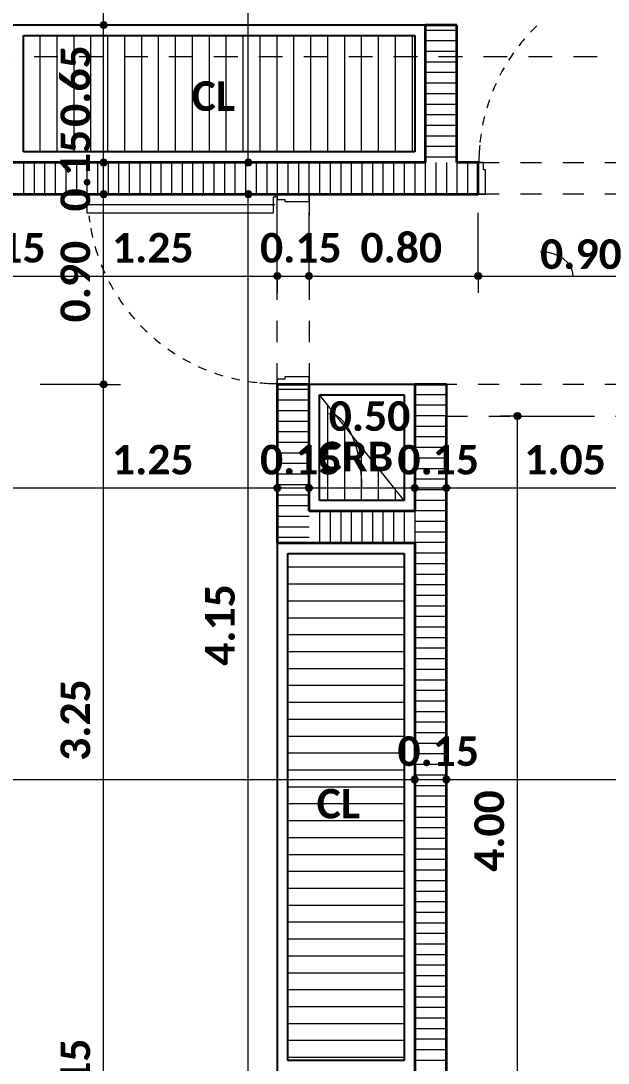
# Model space of a CAD drawing. Header units: metres. Extents: x -144 to 1000, y -717 to 29.
# Drawn here: x 690.419 to 693.197, y -565.188 to -560.256 of the extents above; entities that cross this region are included whole.
import ezdxf

# ---------------------------------------------------------------- set-up
doc = ezdxf.new("R2010")
doc.units = ezdxf.units.M
for name, pattern in [('Basculante', [0.11625, 0.075, -0.04125]), ('basculante modificado', [0.18, 0.1125, -0.0675]), ('Derribado', [0.36, 0.24, -0.12]), ('Trazo', [0.45, 0.225, -0.225])]:
    doc.linetypes.add(name, pattern=pattern)
doc.layers.get('0').update_dxf_attribs({"color": 1})
for name, color, linetype, lineweight in [('A-ANNO-DIMS', 1, 'Continuous', 9), ('A-DETL', 1, 'Continuous', 9), ('A-DETL-GENF', 1, 'Continuous', 9), ('A-DETL-MEDM', 1, 'Continuous', 30), ('A-DETL-THIN', 1, 'Continuous', 9), ('A-DOOR', 1, 'Continuous', 9), ('A-DOOR-FRAM', 1, 'Continuous', 9), ('A-DOOR-HDLN', 1, 'Trazo', 20), ('A-GENM', 1, 'Continuous', 9), ('A-WALL', 4, 'Continuous', 9), ('G-ANNO-TEXT', 2, 'Continuous', 9)]:
    doc.layers.add(name, color=color, linetype=linetype, lineweight=lineweight)
doc.layers.add('A-WALL-PATT', color=7, linetype='Continuous', lineweight=35, true_color=0x9c9c9c)
doc.styles.add('Calibri_B', font='calibrib.ttf', dxfattribs={"height": 0.165})
doc.styles.add('Calibri_B_4', font='calibrib.ttf', dxfattribs={"height": 0.1125})

# ---------------------------------------------------------------- blocks, each defined once
blk = doc.blocks.new('S')
at = {"layer": 'A-ANNO-DIMS', "lineweight": 25}
h = blk.add_hatch(color=256, dxfattribs=at)
edge = h.paths.add_edge_path()
edge.add_arc((680.0781, -499.4985), 0.015, 0, 360)
h = blk.add_hatch(color=256, dxfattribs=at)
edge = h.paths.add_edge_path()
edge.add_arc((680.0781, -499.4985), 0.015, 0, 360)
h = blk.add_hatch(color=256, dxfattribs=at)
edge = h.paths.add_edge_path()
edge.add_arc((680.0781, -500.1485), 0.015, 0, 360)
h = blk.add_hatch(color=256, dxfattribs=at)
edge = h.paths.add_edge_path()
edge.add_arc((680.0781, -500.1485), 0.015, 0, 360)
h = blk.add_hatch(color=256, dxfattribs=at)
edge = h.paths.add_edge_path()
edge.add_arc((680.7621, -500.1485), 0.015, 0, 360)
h = blk.add_hatch(color=256, dxfattribs=at)
edge = h.paths.add_edge_path()
edge.add_arc((680.0781, -500.2985), 0.015, 0, 360)
h = blk.add_hatch(color=256, dxfattribs=at)
edge = h.paths.add_edge_path()
edge.add_arc((680.0781, -500.2985), 0.015, 0, 360)
h = blk.add_hatch(color=256, dxfattribs=at)
edge = h.paths.add_edge_path()
edge.add_arc((680.7621, -500.2985), 0.015, 0, 360)
h = blk.add_hatch(color=256, dxfattribs=at)
edge = h.paths.add_edge_path()
edge.add_arc((680.8993, -500.6862), 0.015, 0, 360)
h = blk.add_hatch(color=256, dxfattribs=at)
edge = h.paths.add_edge_path()
edge.add_arc((680.8993, -500.6862), 0.015, 0, 360)
h = blk.add_hatch(color=256, dxfattribs=at)
edge = h.paths.add_edge_path()
edge.add_arc((681.0493, -500.6862), 0.015, 0, 360)
h = blk.add_hatch(color=256, dxfattribs=at)
edge = h.paths.add_edge_path()
edge.add_arc((681.0493, -500.6862), 0.015, 0, 360)
h = blk.add_hatch(color=256, dxfattribs=at)
edge = h.paths.add_edge_path()
edge.add_arc((681.849, -500.6862), 0.015, 0, 360)
h = blk.add_hatch(color=256, dxfattribs=at)
edge = h.paths.add_edge_path()
edge.add_arc((681.849, -500.6862), 0.015, 0, 360)
h = blk.add_hatch(color=256, dxfattribs=at)
edge = h.paths.add_edge_path()
edge.add_arc((680.0781, -501.1985), 0.015, 0, 360)
h = blk.add_hatch(color=256, dxfattribs=at)
edge = h.paths.add_edge_path()
edge.add_arc((680.0781, -501.1985), 0.015, 0, 360)
h = blk.add_hatch(color=256, dxfattribs=at)
edge = h.paths.add_edge_path()
edge.add_arc((682.0353, -501.3485), 0.015, 0, 360)
h = blk.add_hatch(color=256, dxfattribs=at)
edge = h.paths.add_edge_path()
edge.add_arc((680.8993, -501.689), 0.015, 0, 360)
h = blk.add_hatch(color=256, dxfattribs=at)
edge = h.paths.add_edge_path()
edge.add_arc((680.8993, -501.689), 0.015, 0, 360)
h = blk.add_hatch(color=256, dxfattribs=at)
edge = h.paths.add_edge_path()
edge.add_arc((681.0493, -501.689), 0.015, 0, 360)
h = blk.add_hatch(color=256, dxfattribs=at)
edge = h.paths.add_edge_path()
edge.add_arc((681.0493, -501.689), 0.015, 0, 360)
h = blk.add_hatch(color=256, dxfattribs=at)
edge = h.paths.add_edge_path()
edge.add_arc((681.549, -501.689), 0.015, 0, 360)
h = blk.add_hatch(color=256, dxfattribs=at)
edge = h.paths.add_edge_path()
edge.add_arc((681.549, -501.689), 0.015, 0, 360)
h = blk.add_hatch(color=256, dxfattribs=at)
edge = h.paths.add_edge_path()
edge.add_arc((681.699, -501.689), 0.015, 0, 360)
h = blk.add_hatch(color=256, dxfattribs=at)
edge = h.paths.add_edge_path()
edge.add_arc((681.699, -501.689), 0.015, 0, 360)
h = blk.add_hatch(color=256, dxfattribs=at)
edge = h.paths.add_edge_path()
edge.add_arc((681.549, -503.0682), 0.015, 0, 360)
h = blk.add_hatch(color=256, dxfattribs=at)
edge = h.paths.add_edge_path()
edge.add_arc((681.549, -503.0682), 0.015, 0, 360)
h = blk.add_hatch(color=256, dxfattribs=at)
edge = h.paths.add_edge_path()
edge.add_arc((681.699, -503.0682), 0.015, 0, 360)
h = blk.add_hatch(color=256, dxfattribs=at)
edge = h.paths.add_edge_path()
edge.add_arc((681.699, -503.0682), 0.015, 0, 360)
at = {"layer": 'A-ANNO-DIMS'}
for p, q in [((680.0781, -499.4985), (680.0781, -496.6475)), ((680.7621, -500.1485), (680.7621, -496.6475)), ((680.0781, -499.4985), (679.7781, -499.4985)), ((680.0781, -499.4985), (679.7781, -499.4985)), ((680.0781, -500.1485), (680.0781, -499.4985)), ((680.0781, -499.4985), (680.1581, -499.4985)), ((680.0781, -499.4985), (680.1581, -499.4985)), ((680.0781, -500.2985), (680.0781, -500.1485)), ((680.0781, -500.1485), (680.1581, -500.1485)), ((680.0781, -500.1485), (680.1581, -500.1485)), ((680.7621, -500.1485), (680.8421, -500.1485)), ((680.0781, -500.2985), (679.7781, -500.2985)), ((680.0781, -500.2985), (679.7781, -500.2985)), ((680.0781, -501.1985), (680.0781, -500.2985)), ((680.0781, -500.2985), (680.1581, -500.2985)), ((680.0781, -500.2985), (680.1581, -500.2985)), ((680.7621, -500.2985), (680.4621, -500.2985)), ((680.7621, -504.4485), (680.7621, -500.2985)), ((680.7621, -500.2985), (680.8421, -500.2985)), ((680.8993, -500.6862), (680.8993, -500.3862)), ((680.8993, -500.6862), (680.8993, -500.3862)), ((681.0493, -500.6862), (681.0493, -500.3862)), ((681.0493, -500.6862), (681.0493, -500.3862)), ((681.849, -500.6862), (681.849, -500.3862)), ((681.849, -500.6862), (681.849, -500.3862)), ((679.649, -500.6862), (680.8993, -500.6862)), ((680.8993, -500.6862), (680.8993, -500.7662)), ((680.8993, -500.6862), (681.0493, -500.6862)), ((680.8993, -500.6862), (680.8993, -500.7662)), ((681.0493, -500.6862), (681.0493, -500.7662)), ((681.0493, -500.6862), (681.849, -500.6862)), ((681.0493, -500.6862), (681.0493, -500.7662)), ((681.849, -500.6862), (681.849, -500.7662)), ((681.849, -500.6862), (682.749, -500.6862)), ((681.849, -500.6862), (681.849, -500.7662)), ((680.0781, -501.1985), (679.7781, -501.1985)), ((680.0781, -501.1985), (679.7781, -501.1985)), ((680.0781, -504.4485), (680.0781, -501.1985)), ((680.0781, -501.1985), (680.1581, -501.1985)), ((680.0781, -501.1985), (680.1581, -501.1985)), ((682.0353, -501.3485), (681.9553, -501.3485)), ((682.0353, -505.3485), (682.0353, -501.3485)), ((682.0353, -501.3485), (682.3353, -501.3485)), ((680.8993, -501.689), (680.8993, -501.389)), ((680.8993, -501.689), (680.8993, -501.389)), ((681.699, -501.689), (681.699, -501.389)), ((681.699, -501.689), (681.699, -501.389)), ((681.549, -501.689), (681.549, -501.609)), ((681.549, -501.689), (681.549, -501.609)), ((679.649, -501.689), (680.8993, -501.689)), ((680.8993, -501.689), (680.8993, -501.769)), ((680.8993, -501.689), (681.0493, -501.689)), ((680.8993, -501.689), (680.8993, -501.769)), ((681.0493, -501.689), (681.0493, -501.769)), ((681.0493, -501.689), (681.549, -501.689)), ((681.0493, -501.689), (681.0493, -501.769)), ((681.549, -501.689), (681.699, -501.689)), ((681.699, -501.689), (681.699, -501.769)), ((681.699, -501.689), (682.749, -501.689)), ((681.699, -501.689), (681.699, -501.769)), ((681.699, -503.0682), (681.699, -502.7682)), ((681.699, -503.0682), (681.699, -502.7682)), ((677.3493, -503.0682), (681.549, -503.0682)), ((681.549, -503.0682), (681.549, -503.1482)), ((681.549, -503.0682), (681.699, -503.0682)), ((681.549, -503.0682), (681.549, -503.1482)), ((681.699, -503.0682), (681.699, -503.1482)), ((681.699, -503.0682), (684.8993, -503.0682)), ((681.699, -503.0682), (681.699, -503.1482))]:
    blk.add_line(p, q, dxfattribs=at)
at = {"layer": 'A-ANNO-DIMS', "linetype": 'Derribado'}
for p, q in [((680.0781, -500.1485), (679.7781, -500.1485)), ((680.0781, -500.1485), (679.7781, -500.1485)), ((680.7621, -500.1485), (680.4621, -500.1485)), ((681.0493, -501.689), (681.0493, -501.389)), ((681.0493, -501.689), (681.0493, -501.389)), ((681.549, -501.689), (681.549, -501.989)), ((681.549, -501.689), (681.549, -501.989)), ((681.549, -503.0682), (681.549, -502.7682)), ((681.549, -503.0682), (681.549, -502.7682))]:
    blk.add_line(p, q, dxfattribs=at)
at = {"layer": 'A-ANNO-DIMS', "lineweight": 25}
for centre in [(680.0781, -499.4985), (680.0781, -499.4985), (680.0781, -500.1485), (680.0781, -500.1485), (680.7621, -500.1485), (680.0781, -500.2985), (680.0781, -500.2985), (680.7621, -500.2985), (680.8993, -500.6862), (680.8993, -500.6862), (681.0493, -500.6862), (681.0493, -500.6862), (681.849, -500.6862), (681.849, -500.6862), (680.0781, -501.1985), (680.0781, -501.1985), (682.0353, -501.3485), (680.8993, -501.689), (680.8993, -501.689), (681.0493, -501.689), (681.0493, -501.689), (681.549, -501.689), (681.549, -501.689), (681.699, -501.689), (681.699, -501.689), (681.549, -503.0682), (681.549, -503.0682), (681.699, -503.0682), (681.699, -503.0682)]:
    blk.add_circle(centre, 0.015, dxfattribs=at)
at = {"layer": 'A-ANNO-DIMS'}
for centre, major_axis, ratio, start_param, end_param in [((682.1423, -500.6862), (0.1567, 0), 0.733821, 0, 1.570796), ((681.1424, -501.689), (0, 0.3514), 0.445948, 4.712389, 6.283185)]:
    blk.add_ellipse(centre, major_axis=major_axis, ratio=ratio, start_param=start_param, end_param=end_param, dxfattribs=at)
at = {"layer": 'A-DETL', "color": 7, "linetype": 'basculante modificado'}
blk.add_line((683.0495, -499.6485), (679.6494, -499.6485), dxfattribs=at)
at = {"layer": 'A-DETL-GENF', "color": 251, "true_color": 0x535353}
for p, q in [((679.778, -500.0985), (679.778, -499.5485)), ((679.858, -500.0985), (679.858, -499.5485)), ((679.938, -500.0985), (679.938, -499.5485)), ((680.018, -500.0985), (680.018, -499.5485)), ((680.098, -500.0985), (680.098, -499.5485)), ((680.178, -500.0985), (680.178, -499.5485)), ((680.258, -500.0985), (680.258, -499.5485)), ((680.338, -500.0985), (680.338, -499.5485)), ((680.418, -500.0985), (680.418, -499.5485)), ((680.498, -500.0985), (680.498, -499.5485)), ((680.578, -500.0985), (680.578, -499.5485)), ((680.658, -500.0985), (680.658, -499.5485)), ((680.738, -500.0985), (680.738, -499.5485)), ((680.818, -500.0985), (680.818, -499.5485)), ((680.898, -500.0985), (680.898, -499.5485)), ((680.978, -500.0985), (680.978, -499.5485)), ((681.058, -500.0985), (681.058, -499.5485)), ((681.138, -500.0985), (681.138, -499.5485)), ((681.218, -500.0985), (681.218, -499.5485)), ((681.298, -500.0985), (681.298, -499.5485)), ((681.378, -500.0985), (681.378, -499.5485)), ((681.458, -500.0985), (681.458, -499.5485)), ((681.538, -500.0985), (681.538, -499.5485)), ((681.138, -501.7485), (681.138, -501.297)), ((681.218, -501.7485), (681.218, -501.397)), ((681.298, -501.7485), (681.298, -501.4971)), ((681.378, -501.7485), (681.378, -501.5971)), ((681.458, -501.7485), (681.458, -501.6972)), ((680.949, -502.0626), (681.499, -502.0626)), ((680.949, -502.1426), (681.499, -502.1426)), ((680.949, -502.2226), (681.499, -502.2226)), ((680.949, -502.3026), (681.499, -502.3026)), ((680.949, -502.3826), (681.499, -502.3826)), ((680.949, -502.4626), (681.499, -502.4626)), ((680.949, -502.5426), (681.499, -502.5426)), ((680.949, -502.6226), (681.499, -502.6226)), ((680.949, -502.7026), (681.499, -502.7026)), ((680.949, -502.7826), (681.499, -502.7826)), ((680.949, -502.8626), (681.499, -502.8626)), ((680.949, -502.9426), (681.499, -502.9426)), ((680.949, -503.0226), (681.499, -503.0226)), ((680.949, -503.1026), (681.499, -503.1026)), ((680.949, -503.1826), (681.499, -503.1826)), ((680.949, -503.2626), (681.499, -503.2626)), ((680.949, -503.3426), (681.499, -503.3426)), ((680.949, -503.4226), (681.499, -503.4226)), ((680.949, -503.5026), (681.499, -503.5026)), ((680.949, -503.5826), (681.499, -503.5826)), ((680.949, -503.6626), (681.499, -503.6626)), ((680.949, -503.7426), (681.499, -503.7426)), ((680.949, -503.8226), (681.499, -503.8226)), ((680.949, -503.9026), (681.499, -503.9026)), ((680.949, -503.9826), (681.499, -503.9826)), ((680.949, -504.0626), (681.499, -504.0626)), ((680.949, -504.1426), (681.499, -504.1426)), ((680.949, -504.2226), (681.499, -504.2226)), ((680.949, -504.3026), (681.499, -504.3026)), ((680.949, -504.3826), (681.499, -504.3826))]:
    blk.add_line(p, q, dxfattribs=at)
at = {"layer": 'A-DETL-GENF', "linetype": 'Basculante'}
for p, q in [((681.849, -500.2985), (681.849, -500.1485)), ((681.849, -500.1485), (682.749, -500.1485)), ((680.8993, -500.2985), (681.0493, -500.2985)), ((680.8993, -501.1985), (680.8993, -500.2985)), ((681.0493, -500.2985), (681.0493, -501.1985)), ((682.749, -500.2985), (681.849, -500.2985)), ((681.0493, -501.1985), (680.8993, -501.1985)), ((682.749, -501.1985), (681.699, -501.1985)), ((681.699, -501.3485), (682.749, -501.3485))]:
    blk.add_line(p, q, dxfattribs=at)
at = {"layer": 'A-DETL-MEDM'}
blk.add_line((681.699, -501.1985), (681.699, -501.3485), dxfattribs=at)
at = {"layer": 'A-DETL-THIN'}
for p, q in [((681.549, -499.5485), (679.699, -499.5485)), ((679.699, -499.5485), (679.699, -500.0985)), ((681.549, -500.0985), (681.549, -499.5485)), ((679.699, -500.0985), (681.549, -500.0985)), ((681.499, -501.7485), (681.0993, -501.2485)), ((681.0993, -501.2485), (681.0993, -501.7485)), ((681.0993, -501.7485), (681.499, -501.7485)), ((681.499, -501.9985), (680.949, -501.9985)), ((680.949, -501.9985), (680.949, -504.3985)), ((681.499, -504.3985), (681.499, -501.9985)), ((680.949, -504.3985), (681.499, -504.3985))]:
    blk.add_line(p, q, dxfattribs=at)
at = {"layer": 'A-DOOR', "lineweight": 15}
for p, q in [((680.8793, -500.3135), (680.8793, -500.3885)), ((680.8893, -500.3135), (680.8793, -500.3135)), ((680.8893, -500.2985), (680.8893, -500.3135)), ((679.9993, -500.3885), (679.9993, -500.3485)), ((680.8893, -500.3485), (679.9993, -500.3485)), ((680.8793, -500.3885), (679.9993, -500.3885))]:
    blk.add_line(p, q, dxfattribs=at)
at = {"layer": 'A-DOOR'}
blk.add_line((680.8993, -500.2985), (681.0493, -500.2985), dxfattribs=at)
for centre, start, end in [((682.7475, -500.1464), 133.9406, 136.6605), ((682.7475, -500.1464), 139.3702, 142.0705), ((682.7475, -500.1464), 144.7622, 147.4462), ((682.7475, -500.1464), 150.1233, 152.7944), ((682.7475, -500.1464), 155.4605, 158.1223), ((682.7475, -500.1464), 160.7809, 163.4371), ((682.7475, -500.1464), 166.0919, 168.7462), ((682.7475, -500.1464), 171.4009, 174.0571), ((682.7475, -500.1464), 174.8602, 180), ((680.8972, -500.3), 186.4594, 188.45), ((680.8972, -500.3), 190.2582, 193.1511), ((680.8972, -500.3), 190.2582, 193.1511), ((680.8972, -500.3), 195.8316, 198.8857), ((680.8972, -500.3), 201.7283, 204.5549), ((680.8972, -500.3), 207.366, 210.1622), ((680.8972, -500.3), 212.9441, 215.7122), ((680.8972, -500.3), 218.4672, 221.2097), ((680.8972, -500.3), 223.9406, 226.6605), ((680.8972, -500.3), 229.3702, 232.0705), ((680.8972, -500.3), 234.7622, 237.4462), ((680.8972, -500.3), 240.1233, 242.7944), ((680.8972, -500.3), 245.4605, 248.1223), ((680.8972, -500.3), 250.7809, 253.4371), ((680.8972, -500.3), 256.0919, 258.7462), ((680.8972, -500.3), 261.4009, 264.0571), ((680.8972, -500.3), 264.8602, 270)]:
    blk.add_arc(centre, 0.8947, start, end, dxfattribs=at)
at = {"layer": 'A-DOOR-FRAM'}
for p, q in [((681.874, -500.1485), (681.849, -500.1485)), ((681.874, -500.1835), (681.874, -500.1485)), ((681.884, -500.1835), (681.874, -500.1835)), ((681.884, -500.2985), (681.884, -500.1835)), ((680.8993, -500.2985), (680.8993, -500.3235)), ((681.0493, -500.3335), (681.0493, -500.2985)), ((681.849, -500.2985), (681.884, -500.2985)), ((680.8993, -500.3235), (680.9343, -500.3235)), ((680.9343, -500.3235), (680.9343, -500.3335)), ((680.9343, -500.3335), (681.0493, -500.3335)), ((680.9343, -501.1735), (680.8993, -501.1735)), ((680.8993, -501.1735), (680.8993, -501.1985)), ((681.0493, -501.1635), (680.9343, -501.1635)), ((680.9343, -501.1635), (680.9343, -501.1735)), ((681.0493, -501.1985), (681.0493, -501.1635))]:
    blk.add_line(p, q, dxfattribs=at)
at = {"layer": 'A-DOOR-HDLN'}
for p, q in [((681.849, -500.2985), (681.849, -500.1485)), ((681.0493, -501.1985), (680.8993, -501.1985))]:
    blk.add_line(p, q, dxfattribs=at)
at = {"layer": 'A-GENM', "lineweight": 25}
for p, q in [((681.599, -499.4985), (679.649, -499.4985)), ((681.599, -500.1485), (681.599, -499.4985)), ((679.699, -500.0985), (679.699, -499.5485)), ((679.699, -499.5485), (681.549, -499.5485)), ((681.549, -499.5485), (681.549, -500.0985)), ((681.549, -500.0985), (679.699, -500.0985)), ((679.649, -500.1485), (681.599, -500.1485)), ((681.0493, -501.1985), (681.0493, -501.7985)), ((681.549, -501.1985), (681.0493, -501.1985)), ((681.549, -501.7985), (681.549, -501.1985)), ((681.0993, -501.7485), (681.0993, -501.2485)), ((681.0993, -501.2485), (681.499, -501.2485)), ((681.499, -501.2485), (681.499, -501.7485)), ((681.499, -501.7485), (681.0993, -501.7485)), ((681.0493, -501.7985), (681.549, -501.7985)), ((681.549, -501.9485), (680.899, -501.9485)), ((680.899, -501.9485), (680.899, -504.4485)), ((681.549, -504.4485), (681.549, -501.9485)), ((680.949, -501.9985), (681.499, -501.9985)), ((680.949, -504.3985), (680.949, -501.9985)), ((681.499, -501.9985), (681.499, -504.3985)), ((681.499, -504.3985), (680.949, -504.3985))]:
    blk.add_line(p, q, dxfattribs=at)
at = {"layer": 'A-WALL', "lineweight": 35}
for p, q in [((681.599, -499.4985), (681.599, -500.1485)), ((681.749, -499.4985), (681.599, -499.4985)), ((681.749, -500.1485), (681.749, -499.4985)), ((681.599, -500.1485), (679.649, -500.1485)), ((681.849, -500.1485), (681.749, -500.1485)), ((681.849, -500.2985), (681.849, -500.1485)), ((679.649, -500.2985), (681.849, -500.2985)), ((680.8993, -501.1985), (680.8993, -501.9485)), ((681.0493, -501.1985), (680.8993, -501.1985)), ((681.0493, -501.7985), (681.0493, -501.1985)), ((681.549, -501.1985), (681.549, -501.7985)), ((681.699, -501.1985), (681.549, -501.1985)), ((681.699, -505.3485), (681.699, -501.3485)), ((681.549, -501.7985), (681.0493, -501.7985)), ((680.8993, -501.9485), (681.549, -501.9485)), ((681.549, -501.9485), (681.549, -504.4485))]:
    blk.add_line(p, q, dxfattribs=at)
at = {"layer": 'A-WALL-PATT', "color": 8, "lineweight": 5, "true_color": 0x727272}
for p, q in [((681.749, -499.5236), (681.599, -499.5236)), ((681.749, -499.5736), (681.599, -499.5736)), ((681.749, -499.6236), (681.599, -499.6236)), ((681.749, -499.6736), (681.599, -499.6736)), ((681.749, -499.7236), (681.599, -499.7236)), ((681.749, -499.7736), (681.599, -499.7736)), ((681.749, -499.8236), (681.599, -499.8236)), ((681.749, -499.8736), (681.599, -499.8736)), ((681.749, -499.9236), (681.599, -499.9236)), ((681.749, -499.9736), (681.599, -499.9736)), ((681.749, -500.0236), (681.599, -500.0236)), ((681.749, -500.0736), (681.599, -500.0736)), ((679.699, -500.1485), (679.699, -500.2985)), ((679.749, -500.1485), (679.749, -500.2985)), ((679.799, -500.1485), (679.799, -500.2985)), ((679.849, -500.1485), (679.849, -500.2985)), ((679.899, -500.1485), (679.899, -500.2985)), ((679.949, -500.1485), (679.949, -500.2985)), ((679.999, -500.1485), (679.999, -500.2985)), ((680.049, -500.1485), (680.049, -500.2985)), ((680.099, -500.1485), (680.099, -500.2985)), ((680.149, -500.1485), (680.149, -500.2985)), ((680.199, -500.1485), (680.199, -500.2985)), ((680.249, -500.1485), (680.249, -500.2985)), ((680.299, -500.1485), (680.299, -500.2985)), ((680.349, -500.1485), (680.349, -500.2985)), ((680.399, -500.1485), (680.399, -500.2985)), ((680.449, -500.1485), (680.449, -500.2985)), ((680.499, -500.1485), (680.499, -500.2985)), ((680.549, -500.1485), (680.549, -500.2985)), ((680.599, -500.1485), (680.599, -500.2985)), ((680.649, -500.1485), (680.649, -500.2985)), ((680.699, -500.1485), (680.699, -500.2985)), ((680.749, -500.1485), (680.749, -500.2985)), ((680.799, -500.1485), (680.799, -500.2985)), ((680.849, -500.1485), (680.849, -500.2985)), ((680.899, -500.1485), (680.899, -500.2985)), ((680.949, -500.1485), (680.949, -500.2985)), ((680.999, -500.1485), (680.999, -500.2985)), ((681.049, -500.1485), (681.049, -500.2985)), ((681.099, -500.1485), (681.099, -500.2985)), ((681.149, -500.1485), (681.149, -500.2985)), ((681.199, -500.1485), (681.199, -500.2985)), ((681.249, -500.1485), (681.249, -500.2985)), ((681.299, -500.1485), (681.299, -500.2985)), ((681.349, -500.1485), (681.349, -500.2985)), ((681.399, -500.1485), (681.399, -500.2985)), ((681.449, -500.1485), (681.449, -500.2985)), ((681.499, -500.1485), (681.499, -500.2985)), ((681.549, -500.1485), (681.549, -500.2985)), ((681.749, -500.1236), (681.599, -500.1236)), ((681.599, -500.1485), (681.599, -500.2985)), ((681.649, -500.1485), (681.649, -500.2985)), ((681.699, -500.1485), (681.699, -500.2985)), ((681.749, -500.1485), (681.749, -500.2985)), ((681.799, -500.1485), (681.799, -500.2985)), ((681.849, -500.1485), (681.849, -500.2985)), ((681.0493, -501.2236), (680.8993, -501.2236)), ((681.699, -501.2476), (681.549, -501.2476)), ((681.0493, -501.2736), (680.8993, -501.2736)), ((681.699, -501.2976), (681.549, -501.2976)), ((681.0493, -501.3236), (680.8993, -501.3236)), ((681.699, -501.3476), (681.549, -501.3476)), ((681.0493, -501.3736), (680.8993, -501.3736)), ((681.699, -501.3976), (681.549, -501.3976)), ((681.0493, -501.4236), (680.8993, -501.4236)), ((681.699, -501.4476), (681.549, -501.4476)), ((681.0493, -501.4736), (680.8993, -501.4736)), ((681.699, -501.4976), (681.549, -501.4976)), ((681.0493, -501.5236), (680.8993, -501.5236)), ((681.699, -501.5476), (681.549, -501.5476)), ((681.0493, -501.5736), (680.8993, -501.5736)), ((681.699, -501.5976), (681.549, -501.5976)), ((681.0493, -501.6236), (680.8993, -501.6236)), ((681.699, -501.6476), (681.549, -501.6476)), ((681.0493, -501.6736), (680.8993, -501.6736)), ((681.0493, -501.7236), (680.8993, -501.7236)), ((681.699, -501.6976), (681.549, -501.6976)), ((681.0493, -501.7736), (680.8993, -501.7736)), ((681.699, -501.7476), (681.549, -501.7476)), ((681.0493, -501.8236), (680.8993, -501.8236)), ((681.099, -501.7985), (681.099, -501.9485)), ((681.149, -501.7985), (681.149, -501.9485)), ((681.199, -501.7985), (681.199, -501.9485)), ((681.249, -501.7985), (681.249, -501.9485)), ((681.299, -501.7985), (681.299, -501.9485)), ((681.349, -501.7985), (681.349, -501.9485)), ((681.399, -501.7985), (681.399, -501.9485)), ((681.449, -501.7985), (681.449, -501.9485)), ((681.499, -501.7985), (681.499, -501.9485)), ((681.699, -501.7976), (681.549, -501.7976)), ((681.549, -501.7985), (681.549, -501.9485)), ((681.0493, -501.8736), (680.8993, -501.8736)), ((681.699, -501.8476), (681.549, -501.8476)), ((681.0493, -501.9236), (680.8993, -501.9236)), ((681.699, -501.8976), (681.549, -501.8976)), ((681.699, -501.9476), (681.549, -501.9476)), ((681.699, -501.9976), (681.549, -501.9976)), ((681.699, -502.0476), (681.549, -502.0476)), ((681.699, -502.0976), (681.549, -502.0976)), ((681.699, -502.1476), (681.549, -502.1476)), ((681.699, -502.1976), (681.549, -502.1976)), ((681.699, -502.2476), (681.549, -502.2476)), ((681.699, -502.2976), (681.549, -502.2976)), ((681.699, -502.3476), (681.549, -502.3476)), ((681.699, -502.3976), (681.549, -502.3976)), ((681.699, -502.4476), (681.549, -502.4476)), ((681.699, -502.4976), (681.549, -502.4976)), ((681.699, -502.5476), (681.549, -502.5476)), ((681.699, -502.5976), (681.549, -502.5976)), ((681.699, -502.6476), (681.549, -502.6476)), ((681.699, -502.6976), (681.549, -502.6976)), ((681.699, -502.7476), (681.549, -502.7476)), ((681.699, -502.7976), (681.549, -502.7976)), ((681.699, -502.8476), (681.549, -502.8476)), ((681.699, -502.8976), (681.549, -502.8976)), ((681.699, -502.9476), (681.549, -502.9476)), ((681.699, -502.9976), (681.549, -502.9976)), ((681.699, -503.0476), (681.549, -503.0476)), ((681.699, -503.0976), (681.549, -503.0976)), ((681.699, -503.1476), (681.549, -503.1476)), ((681.699, -503.1976), (681.549, -503.1976)), ((681.699, -503.2476), (681.549, -503.2476)), ((681.699, -503.2976), (681.549, -503.2976)), ((681.699, -503.3476), (681.549, -503.3476)), ((681.699, -503.3976), (681.549, -503.3976)), ((681.699, -503.4476), (681.549, -503.4476)), ((681.699, -503.4976), (681.549, -503.4976)), ((681.699, -503.5476), (681.549, -503.5476)), ((681.699, -503.5976), (681.549, -503.5976)), ((681.699, -503.6476), (681.549, -503.6476)), ((681.699, -503.6976), (681.549, -503.6976)), ((681.699, -503.7476), (681.549, -503.7476)), ((681.699, -503.7976), (681.549, -503.7976)), ((681.699, -503.8476), (681.549, -503.8476)), ((681.699, -503.8976), (681.549, -503.8976)), ((681.699, -503.9476), (681.549, -503.9476)), ((681.699, -503.9976), (681.549, -503.9976)), ((681.699, -504.0476), (681.549, -504.0476)), ((681.699, -504.0976), (681.549, -504.0976)), ((681.699, -504.1476), (681.549, -504.1476)), ((681.699, -504.1976), (681.549, -504.1976)), ((681.699, -504.2476), (681.549, -504.2476)), ((681.699, -504.2976), (681.549, -504.2976)), ((681.699, -504.3476), (681.549, -504.3476)), ((681.699, -504.3976), (681.549, -504.3976))]:
    blk.add_line(p, q, dxfattribs=at)
at = {"layer": 'A-ANNO-DIMS', "char_height": 0.14, "width": 0.376134, "attachment_point": 1, "rotation": 90, "line_spacing_factor": 1.158048, "style": 'Calibri_B_4'}
for s, insert in [('0.65', (679.8741, -499.9802)), ('0.15', (679.8741, -500.3802)), ('0.90', (679.8741, -500.9052)), ('4.15', (680.5581, -502.5302)), ('3.25', (679.8741, -502.9802)), ('4.00', (681.8313, -503.5052)), ('0.15', (679.8741, -504.6802))]:
    blk.add_mtext(s, dxfattribs=dict(at, insert=insert))
at = {"layer": 'A-ANNO-DIMS', "char_height": 0.14, "width": 0.376134, "attachment_point": 1, "line_spacing_factor": 1.158048, "style": 'Calibri_B_4'}
for s, insert in [('0.15', (679.4173, -500.4821)), ('1.25', (680.1174, -500.4821)), ('0.15', (680.8176, -500.4821)), ('0.80', (681.2924, -500.4821)), ('0.90', (682.1423, -500.5122)), ('0.50', (681.1424, -501.2786)), ('1.25', (680.1174, -501.485)), ('0.15', (680.8176, -501.485)), ('0.15', (681.4673, -501.485)), ('1.05', (682.0673, -501.485)), ('0.15', (681.4673, -502.8641))]:
    blk.add_mtext(s, dxfattribs=dict(at, insert=insert))
at = {"layer": 'G-ANNO-TEXT', "style": 'Calibri_B'}
for s, p in [('CL', (680.4942, -499.9043)), ('CRB', (681.0904, -501.61)), ('CL', (681.0854, -503.2526))]:
    blk.add_text(s, height=0.14, dxfattribs=at).set_placement(p)

msp = doc.modelspace()

# ---------------------------------------------------------------- block references
at = {"color": 3}
msp.add_blockref('S', (10.7329, -60.7772), dxfattribs=at)

doc.saveas('drawing.dxf')
